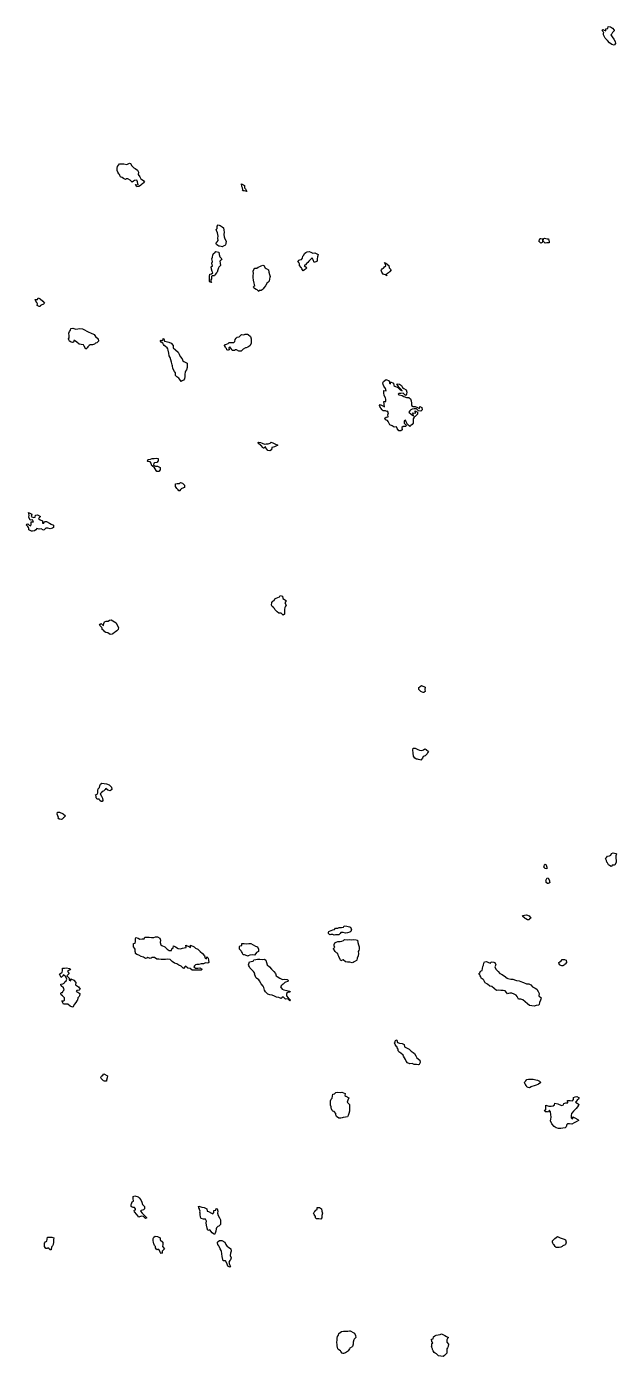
# Model space of a CAD drawing. Extents: x 450006 to 454999, y 6465006 to 6474995.
# Drawn here: x 453768 to 454299, y 6469336 to 6470534 of the extents above; entities that cross this region are included whole.
import ezdxf

# ---------------------------------------------------------------- set-up
doc = ezdxf.new("R2010")
doc.units = 0

msp = doc.modelspace()

# ---------------------------------------------------------------- linework, layer by layer
at = {"layer": '1010'}
for points in [[(454287, 6470529.96), (454286.44, 6470531), (454286.54, 6470531.44), (454287, 6470531.84), (454288.16, 6470531), (454289.52, 6470530.46), (454289.56, 6470532.42), (454291.52, 6470532.46), (454291.66, 6470534.32), (454293.94, 6470534.04), (454295.78, 6470533), (454297.24, 6470531), (454297, 6470530.6), (454295.58, 6470529), (454295, 6470527.84), (454294.02, 6470527), (454295.48, 6470525), (454296.78, 6470523), (454298.06, 6470521), (454298.48, 6470519), (454297, 6470517.5), (454295, 6470518.24), (454293, 6470519.54), (454291, 6470521.66), (454289, 6470524), (454288.42, 6470525), (454288.22, 6470525.76), (454287.6, 6470527), (454287.52, 6470528.46), (454287.76, 6470529), (454287, 6470529.96), (454287, 6470529.96)], [(453851, 6470401.58), (453849.86, 6470403), (453849.48, 6470404.5), (453849.32, 6470405), (453849.32, 6470406.66), (453849.78, 6470408.2), (453850.5, 6470409.48), (453851.4, 6470410.58), (453853.32, 6470410.66), (453855.24, 6470410.74), (453857.98, 6470410), (453859.42, 6470410.56), (453860.58, 6470411.4), (453861.36, 6470411), (453862.56, 6470409), (453864.38, 6470407), (453865.58, 6470406.4), (453867.82, 6470405), (453868.44, 6470403), (453868.28, 6470401), (453869.76, 6470399), (453870.54, 6470397), (453871.54, 6470396.44), (453873.98, 6470395), (453873, 6470393.5), (453872.36, 6470393), (453871, 6470391.62), (453870.26, 6470391), (453869, 6470390.28), (453867, 6470390), (453866, 6470391.98), (453868.2, 6470391.78), (453867.58, 6470394.4), (453867, 6470396), (453865, 6470395.66), (453864.22, 6470395), (453863, 6470394.04), (453861, 6470396), (453859, 6470397.22), (453857.9, 6470397), (453857, 6470396.58), (453855, 6470397.54), (453853.74, 6470398.24), (453853, 6470398.6), (453852.46, 6470399), (453851.82, 6470400.16), (453851.4, 6470401), (453851, 6470401.58), (453851, 6470401.58)], [(453963, 6470386.3), (453962.4, 6470387), (453962.54, 6470387.44), (453962.32, 6470389), (453961.74, 6470390.24), (453961.44, 6470392.54), (453964.08, 6470391), (453963.96, 6470389), (453965, 6470388.08), (453965.68, 6470387), (453966.22, 6470385.76), (453965, 6470385.96), (453963.64, 6470386.34), (453963, 6470386.3), (453963, 6470386.3)], [(453939, 6470338.1), (453938.6, 6470339), (453938.64, 6470339.34), (453939, 6470339.92), (453939.6, 6470340.38), (453940.28, 6470341.7), (453940.16, 6470343.82), (453940.36, 6470345.62), (453939.62, 6470348.36), (453939, 6470350.44), (453938.58, 6470351.4), (453939.5, 6470352.48), (453939.36, 6470354.62), (453940.24, 6470355.74), (453942.22, 6470355), (453944.06, 6470353.92), (453945.22, 6470353), (453945.46, 6470351), (453945.82, 6470349), (453945.54, 6470347), (453945.64, 6470345), (453946.28, 6470343), (453947.52, 6470341), (453947.38, 6470339), (453947, 6470337.74), (453946.44, 6470337), (453945, 6470336.44), (453944.14, 6470335.84), (453943, 6470336.04), (453941.64, 6470336.34), (453941, 6470336.46), (453939.94, 6470337), (453939, 6470338.1), (453939, 6470338.1)], [(454231, 6470339.24), (454229.42, 6470341), (454229.78, 6470342.2), (454230.22, 6470343), (454230.62, 6470343.36), (454231, 6470343.5), (454232.54, 6470343), (454232.72, 6470341.26), (454232.86, 6470341), (454232.2, 6470339.78), (454231, 6470339.24), (454231, 6470339.24)], [(454235, 6470339.24), (454233.2, 6470341), (454233.34, 6470342.64), (454233.26, 6470343), (454234.32, 6470343.66), (454236.8, 6470343.18), (454237.84, 6470343), (454238.26, 6470341.72), (454238.52, 6470341), (454238.6, 6470339.38), (454237, 6470339.6), (454236.62, 6470339.36), (454235, 6470339.24), (454235, 6470339.24)], [(453933, 6470304.02), (453932.44, 6470305), (453932.56, 6470305.42), (453932.44, 6470307), (453932.5, 6470307.48), (453932.7, 6470309.28), (453932.84, 6470311.14), (453934.42, 6470311.56), (453935.66, 6470312.32), (453935, 6470313.64), (453934.32, 6470315.66), (453934.08, 6470317.9), (453935.22, 6470318.76), (453935, 6470319.68), (453934.74, 6470321.24), (453935.2, 6470322.78), (453935, 6470323.9), (453934.78, 6470325.2), (453935.4, 6470326.58), (453935.52, 6470328.46), (453936.22, 6470329.76), (453937.48, 6470330.5), (453938.24, 6470331.74), (453940.86, 6470331), (453941.24, 6470329), (453941.78, 6470327), (453943.56, 6470325), (453943, 6470324.1), (453941.96, 6470323), (453942.02, 6470321), (453942.46, 6470319), (453941, 6470317.6), (453940.54, 6470317), (453939.92, 6470315), (453939.48, 6470313), (453939, 6470312.46), (453937.66, 6470311), (453937, 6470309.66), (453935, 6470309.76), (453934.4, 6470309), (453934.4, 6470307.58), (453934.44, 6470307), (453933.88, 6470306.1), (453933.74, 6470305), (453934.3, 6470303.68), (453933, 6470304.02), (453933, 6470304.02)], [(454013, 6470321.64), (454012.1, 6470323), (454012.6, 6470323.38), (454013, 6470323.94), (454013.88, 6470324.1), (454015.56, 6470324.42), (454016.32, 6470325.66), (454016.58, 6470327.4), (454017.64, 6470328.34), (454018.04, 6470329.94), (454019.34, 6470330.64), (454020.5, 6470331.48), (454022.32, 6470331.66), (454023.98, 6470331), (454025.7, 6470330.28), (454027.44, 6470330.54), (454030.54, 6470329), (454029.76, 6470327), (454029.62, 6470325), (454029.44, 6470323), (454029, 6470322.5), (454027, 6470321.82), (454025.82, 6470324.16), (454025, 6470326), (454024.22, 6470325), (454023, 6470323.76), (454022.16, 6470323), (454021, 6470321.82), (454020.22, 6470321), (454019, 6470319.76), (454017.98, 6470319), (454020.12, 6470317), (454019, 6470315.64), (454018.16, 6470315), (454017, 6470314.16), (454015.82, 6470316.16), (454015.54, 6470317), (454015, 6470317.34), (454013.56, 6470319), (454013.5, 6470320.48), (454013.48, 6470321), (454013, 6470321.64), (454013, 6470321.64)], [(453973, 6470298.28), (453972.46, 6470299), (453972.12, 6470299.86), (453973, 6470300.58), (453973.44, 6470300.54), (453973, 6470302), (453972.74, 6470303.24), (453972.28, 6470305.7), (453971.82, 6470308.16), (453972, 6470309.98), (453972.1, 6470311.88), (453971.96, 6470314.02), (453972.64, 6470315.34), (453973.44, 6470316.54), (453975.24, 6470316.74), (453976.5, 6470317.48), (453977.92, 6470318.06), (453979.2, 6470318.78), (453980.66, 6470319.32), (453981.52, 6470319), (453982.68, 6470317), (453983.66, 6470316.32), (453985.76, 6470315), (453986.12, 6470313), (453986.64, 6470311), (453987.22, 6470309), (453987, 6470308.22), (453986.62, 6470307), (453986.22, 6470305), (453985, 6470303.7), (453984.12, 6470303), (453983.24, 6470301), (453983, 6470300.64), (453981.6, 6470299), (453981, 6470297.94), (453979.98, 6470297), (453979, 6470296.64), (453977.4, 6470296.58), (453977, 6470295.7), (453975.62, 6470297), (453975, 6470297.44), (453974.58, 6470297.4), (453973, 6470298.28), (453973, 6470298.28)], [(454089, 6470311.34), (454087.8, 6470313), (454087.3, 6470314.68), (454087.42, 6470315), (454087.98, 6470316), (454089.26, 6470316.72), (454090.16, 6470317.82), (454091.36, 6470318.62), (454091, 6470320), (454090.26, 6470321.72), (454091.4, 6470321), (454093.98, 6470319), (454094.46, 6470317), (454096.1, 6470315), (454095, 6470313.52), (454094.66, 6470313), (454093, 6470311.78), (454092.54, 6470311.44), (454091.62, 6470311), (454092.18, 6470309.8), (454091, 6470310.52), (454090.02, 6470311), (454089, 6470311.34), (454089, 6470311.34)], [(453777, 6470285.74), (453776.16, 6470287), (453775.6, 6470288.38), (453777, 6470288.44), (453777.52, 6470288.46), (453778.04, 6470289.94), (453779.98, 6470289), (453782.5, 6470287), (453783.98, 6470285), (453783, 6470284.34), (453781, 6470283.4), (453780.26, 6470283), (453779.96, 6470282.02), (453779, 6470281.96), (453777.4, 6470283), (453777.58, 6470284.4), (453777.34, 6470285), (453777, 6470285.74), (453777, 6470285.74)], [(453807, 6470250.5), (453806.4, 6470251), (453805.9, 6470252.08), (453805.5, 6470253), (453805.98, 6470254), (453806.22, 6470255.76), (453805.94, 6470258.04), (453806.44, 6470259.54), (453807.32, 6470260.66), (453807.76, 6470262.22), (453809.4, 6470262.58), (453812.18, 6470261.8), (453814.06, 6470261.92), (453815.74, 6470262.24), (453818.14, 6470261.84), (453819.84, 6470261), (453822.14, 6470259.84), (453823.98, 6470259), (453825.48, 6470258.5), (453828.5, 6470257), (453829.98, 6470255), (453832.36, 6470253), (453832.58, 6470251), (453831, 6470249.38), (453829.98, 6470249), (453829, 6470248.16), (453827, 6470247.46), (453825, 6470247.6), (453824.18, 6470247), (453823, 6470245.8), (453822.34, 6470245), (453821, 6470243.64), (453819.64, 6470246.34), (453819, 6470247.56), (453817, 6470247.82), (453815, 6470248.2), (453813, 6470250), (453811, 6470251.5), (453810.46, 6470251.52), (453810.3, 6470251), (453809.96, 6470250.02), (453809, 6470249.8), (453807.94, 6470250.04), (453807, 6470250.5), (453807, 6470250.5)], [(453947, 6470245.5), (453945.96, 6470247), (453946.24, 6470247.74), (453947, 6470247.84), (453947.94, 6470248.04), (453949.28, 6470248.7), (453950.2, 6470249.78), (453952.44, 6470249.54), (453954.34, 6470249.64), (453955.38, 6470250.6), (453955.6, 6470252.38), (453956.52, 6470253.46), (453957.46, 6470254.52), (453959.18, 6470254.8), (453960.32, 6470255.66), (453961.24, 6470256.74), (453963.52, 6470256.46), (453964.82, 6470257.16), (453966.84, 6470257.14), (453967.48, 6470257), (453969.54, 6470255), (453970.24, 6470253), (453970.18, 6470251), (453969.98, 6470249), (453969.22, 6470247), (453969, 6470246.8), (453967, 6470245.46), (453965.64, 6470245), (453965, 6470244.74), (453963, 6470243.78), (453962.4, 6470243), (453961, 6470242), (453959, 6470241.96), (453957, 6470243.16), (453955.98, 6470243), (453955, 6470242.4), (453953, 6470242.36), (453952.56, 6470243.42), (453951, 6470245.74), (453949.94, 6470245), (453950.22, 6470243), (453949.36, 6470242.62), (453949, 6470242.62), (453948.26, 6470243), (453947.76, 6470244.22), (453947.4, 6470245), (453947, 6470245.5), (453947, 6470245.5)], [(453889, 6470250.08), (453888.26, 6470251), (453888.5, 6470251.48), (453889, 6470251.76), (453890.52, 6470251.46), (453890.8, 6470253.18), (453891.5, 6470253), (453892.08, 6470251), (453893.42, 6470250.56), (453895.9, 6470250.08), (453898.08, 6470249), (453899.7, 6470247), (453899.94, 6470245), (453901.78, 6470243), (453904.18, 6470241), (453905.3, 6470239), (453906.18, 6470237), (453907.98, 6470235), (453908.58, 6470233), (453909.56, 6470232.42), (453912.42, 6470231), (453912.36, 6470229), (453912.36, 6470227), (453911.9, 6470225), (453911, 6470223.68), (453910.66, 6470223), (453910.18, 6470221), (453910.18, 6470219), (453910.16, 6470217), (453909, 6470215.8), (453907.92, 6470215), (453907, 6470214.62), (453905.76, 6470216.22), (453905, 6470217.44), (453903, 6470218.74), (453902, 6470219.98), (453901.8, 6470222.18), (453901, 6470223.5), (453899.66, 6470226.32), (453899.34, 6470228.64), (453899, 6470229.62), (453898.18, 6470231.8), (453897.8, 6470234.18), (453897, 6470236.12), (453896.32, 6470237.66), (453895.82, 6470240.16), (453895.36, 6470242.62), (453895, 6470244), (453894.32, 6470245), (453893, 6470246.14), (453891.8, 6470247), (453891, 6470248), (453890.48, 6470249), (453889, 6470250.08), (453889, 6470250.08)], [(454087, 6470190.6), (454086.66, 6470191), (454086, 6470191.98), (454085.58, 6470193), (454086.32, 6470193.66), (454088.04, 6470193), (454090.22, 6470191.76), (454090, 6470193.98), (454089.6, 6470196.38), (454091.38, 6470196.6), (454091.36, 6470198.62), (454091, 6470199.76), (454090.04, 6470201.94), (454089.72, 6470204.26), (454089.66, 6470206.32), (454091.74, 6470206.24), (454091, 6470208.2), (454089.76, 6470210.22), (454089, 6470211.92), (454088.62, 6470213.36), (454089.32, 6470214.66), (454090.54, 6470215.44), (454091.6, 6470216.38), (454094.38, 6470215), (454094.58, 6470213), (454095.7, 6470212.28), (454095.64, 6470214.34), (454098.38, 6470213), (454098.56, 6470211), (454099.6, 6470210.38), (454102.38, 6470209), (454104.4, 6470207), (454106, 6470205.98), (454105, 6470207.64), (454103, 6470209.48), (454101.48, 6470212.5), (454103.82, 6470212.16), (454105.6, 6470211), (454106.34, 6470209), (454107.74, 6470208.24), (454109.74, 6470207), (454110.2, 6470205), (454110.12, 6470203), (454109, 6470201.9), (454107, 6470204), (454105, 6470203.7), (454103, 6470203.76), (454102.46, 6470203), (454103.58, 6470202.4), (454106, 6470201.98), (454107.74, 6470201), (454109.92, 6470200.06), (454112, 6470199.98), (454113.58, 6470199), (454114.18, 6470197), (454114.66, 6470195), (454114.64, 6470193), (454116, 6470191.98), (454118, 6470191.98), (454119.98, 6470191), (454121.82, 6470190.16), (454122, 6470191.98), (454123.98, 6470191), (454124.16, 6470189), (454123, 6470187.82), (454121, 6470188), (454119, 6470190), (454117, 6470190), (454115, 6470189.7), (454113.98, 6470189), (454113, 6470188), (454112.2, 6470187), (454114.18, 6470185), (454116.32, 6470183.66), (454115.76, 6470186.22), (454118.08, 6470185.9), (454118, 6470187.98), (454119.98, 6470187), (454119.98, 6470185), (454119, 6470184.08), (454117.9, 6470183), (454117, 6470182.5), (454115.9, 6470181), (454116.14, 6470179), (454116.16, 6470177), (454115, 6470175.78), (454113.98, 6470175), (454113, 6470174.06), (454111, 6470175.76), (454109.76, 6470178.22), (454109, 6470179.8), (454107.98, 6470179), (454107.98, 6470177), (454110.16, 6470175), (454109, 6470173.82), (454107, 6470174), (454105.98, 6470173), (454106.02, 6470171), (454105, 6470169.96), (454103, 6470170.1), (454101.7, 6470172.28), (454101, 6470173.58), (454099, 6470173.32), (454097, 6470174.48), (454095, 6470175.54), (454093.54, 6470178.44), (454093, 6470179.42), (454091, 6470180), (454090.42, 6470181.56), (454091.64, 6470182.34), (454093.44, 6470182.54), (454093.36, 6470184.62), (454093.7, 6470186.28), (454093, 6470187.76), (454092.44, 6470187.54), (454091, 6470188.18), (454089.78, 6470188.2), (454089, 6470188.12), (454088.2, 6470189), (454087, 6470190.6), (454087, 6470190.6)], [(453977, 6470158.24), (453976.52, 6470159), (453976.52, 6470159.46), (453977, 6470159.74), (453978.54, 6470159.44), (453980.06, 6470159), (453982, 6470157.98), (453983.7, 6470158.28), (453985.5, 6470158.48), (453987.16, 6470158.82), (453988.18, 6470159.8), (453990.34, 6470159), (453991.54, 6470158.44), (453994.08, 6470157), (453993, 6470156.54), (453991, 6470155.7), (453989, 6470155.16), (453988.8, 6470155), (453988.32, 6470153), (453987, 6470152.08), (453985, 6470152.22), (453983.24, 6470154.74), (453983, 6470156), (453982.22, 6470155), (453981.54, 6470154.44), (453981, 6470154.46), (453980.62, 6470155), (453979, 6470156.7), (453978.54, 6470157), (453977, 6470158.24), (453977, 6470158.24)], [(453877, 6470142.4), (453876.4, 6470143), (453876.66, 6470143.32), (453877, 6470143.98), (453877.64, 6470144.34), (453879.32, 6470144.66), (453880.82, 6470145.16), (453882.74, 6470145.24), (453884.52, 6470145.46), (453886.22, 6470145), (453886.34, 6470143), (453885, 6470141.64), (453883, 6470141.34), (453882.34, 6470141), (453881.98, 6470139), (453883.76, 6470138.22), (453885.7, 6470138.28), (453888.18, 6470137), (453888.02, 6470135), (453887, 6470133.42), (453885, 6470133.36), (453883, 6470136.64), (453881, 6470138.4), (453880.42, 6470139), (453880.42, 6470139.56), (453880.1, 6470141), (453879, 6470142.08), (453877.56, 6470142.42), (453877, 6470142.4), (453877, 6470142.4)], [(453903, 6470118.22), (453902.64, 6470119), (453902, 6470119.98), (453901.82, 6470121), (453901.82, 6470122.16), (453903.36, 6470122.62), (453905.46, 6470122.52), (453906.46, 6470123.52), (453908.08, 6470123), (453910.06, 6470121), (453909.98, 6470119), (453909, 6470118.66), (453907, 6470117.88), (453906.7, 6470117.28), (453905.82, 6470117), (453905.98, 6470116), (453905, 6470116), (453904.22, 6470117), (453903, 6470118.22), (453903, 6470118.22)], [(453769, 6470083.76), (453767.76, 6470085), (453768, 6470085.98), (453769, 6470086.22), (453770.18, 6470085), (453771.56, 6470084.42), (453772, 6470085.98), (453772, 6470087.98), (453774, 6470087.98), (453773, 6470089.9), (453771, 6470089.54), (453769.64, 6470092.34), (453770, 6470093.98), (453769.62, 6470096.36), (453772.36, 6470095), (453771.98, 6470093), (453773.9, 6470092.08), (453775.56, 6470092.42), (453775.82, 6470094.16), (453777.6, 6470094.38), (453780.26, 6470093), (453779, 6470091.6), (453778.42, 6470091), (453780, 6470089.98), (453781.98, 6470089), (453782.22, 6470087), (453783.24, 6470086.74), (453783.74, 6470088.24), (453785.56, 6470088.42), (453788.42, 6470087), (453790, 6470085.98), (453791.98, 6470085), (453791.98, 6470083), (453791, 6470082.44), (453789, 6470081.74), (453787, 6470082.22), (453785, 6470082.34), (453783.64, 6470081), (453783, 6470080.52), (453781, 6470081.78), (453779, 6470081.58), (453777, 6470082), (453775.98, 6470081), (453775, 6470080), (453773, 6470079.8), (453772.32, 6470079.66), (453771, 6470080.2), (453769.66, 6470081), (453769.66, 6470082.32), (453769.38, 6470083), (453769, 6470083.76), (453769, 6470083.76)], [(453989, 6470011.8), (453988.4, 6470013), (453988.56, 6470013.42), (453988.74, 6470015), (453988.74, 6470015.24), (453989.5, 6470016.48), (453990.72, 6470017.26), (453991.4, 6470018.58), (453992.68, 6470019.3), (453994, 6470019.98), (453995.5, 6470020.48), (453996.22, 6470021.76), (453998.38, 6470021), (453998.48, 6470019), (454000, 6470017.98), (454001.98, 6470017), (454001, 6470016), (454000.48, 6470015), (454001.74, 6470013), (454001, 6470012), (454000.54, 6470011), (454000.18, 6470009), (453999.98, 6470007), (454000.08, 6470005), (453999, 6470003.9), (453997, 6470005.76), (453995, 6470005.66), (453993.66, 6470007), (453993, 6470007.42), (453991.42, 6470009), (453991, 6470010), (453990.12, 6470011), (453989, 6470011.8), (453989, 6470011.8)], [(453835, 6469993.58), (453833.58, 6469995), (453834.04, 6469995.94), (453835, 6469996.4), (453836.4, 6469995), (453837.18, 6469994.8), (453837.44, 6469996.54), (453837.98, 6469998), (453839.44, 6469998.54), (453841.32, 6469998.66), (453842.54, 6469999.44), (453844.08, 6469999.9), (453845.4, 6469999), (453848.6, 6469997), (453849.38, 6469995), (453850.52, 6469993), (453850.24, 6469991), (453849, 6469989.96), (453848, 6469989), (453847, 6469988.24), (453845.42, 6469987), (453845, 6469986.74), (453843, 6469986.66), (453841, 6469987.92), (453839, 6469988.34), (453838.18, 6469989), (453837, 6469990.32), (453835.72, 6469991), (453835.72, 6469992.26), (453835.54, 6469993), (453835, 6469993.58), (453835, 6469993.58)], [(454123, 6469935.16), (454121.16, 6469937), (454121.3, 6469938.68), (454121.62, 6469939), (454122.24, 6469939.74), (454123.54, 6469940.44), (454126.74, 6469939), (454126.42, 6469937), (454126.82, 6469935.16), (454126.4, 6469935), (454125.76, 6469934.22), (454125, 6469934.14), (454123.58, 6469935), (454123, 6469935.16), (454123, 6469935.16)], [(454117, 6469876), (454116.4, 6469877), (454116.4, 6469877.58), (454116.04, 6469879), (454116.12, 6469879.86), (454115.8, 6469882.18), (454116, 6469883.98), (454117.8, 6469884.18), (454120.18, 6469883), (454121.76, 6469882.22), (454124, 6469881.98), (454125.5, 6469882.48), (454126.6, 6469883.38), (454127.9, 6469883), (454129.98, 6469881), (454129, 6469880), (454128.64, 6469879), (454127, 6469877.34), (454126.02, 6469877), (454125, 6469876.64), (454124.36, 6469875), (454123, 6469873.16), (454122.48, 6469873.5), (454121, 6469873.98), (454119.86, 6469874.12), (454119, 6469874.26), (454117.62, 6469875), (454117, 6469876), (454117, 6469876)], [(453831, 6469838.4), (453830.78, 6469839), (453830.52, 6469839.46), (453830.34, 6469841), (453829.84, 6469842.14), (453831.46, 6469842.52), (453832, 6469843.98), (453832, 6469845.98), (453832.36, 6469847.62), (453833.38, 6469848.6), (453833.86, 6469850.12), (453834.32, 6469851.66), (453835.52, 6469852.46), (453837.68, 6469852.3), (453839.86, 6469852.12), (453842.16, 6469851), (453844.22, 6469849), (453844.62, 6469847), (453843, 6469845.82), (453841, 6469846.38), (453839, 6469847.86), (453838.48, 6469847), (453837, 6469845.4), (453835.98, 6469845), (453835, 6469844), (453833.98, 6469843), (453835.32, 6469841), (453836.24, 6469839), (453836.32, 6469837), (453835.94, 6469836.04), (453835, 6469836.08), (453833.88, 6469837), (453833, 6469838.22), (453831.76, 6469838.22), (453831, 6469838.4), (453831, 6469838.4)], [(453797, 6469820.08), (453796.04, 6469821), (453796.46, 6469821.52), (453795.8, 6469823), (453795.38, 6469824.6), (453795.46, 6469826.52), (453797.4, 6469826.58), (453800.58, 6469825), (453802.76, 6469823), (453801, 6469821.24), (453800.62, 6469821.36), (453800.56, 6469821), (453799.9, 6469820.08), (453799, 6469819.74), (453797.84, 6469820.14), (453797, 6469820.08), (453797, 6469820.08)], [(454291, 6469780.66), (454290.72, 6469781), (454290.62, 6469781.36), (454290.16, 6469783), (454289.36, 6469784.62), (454290.32, 6469785.66), (454291.16, 6469786.82), (454292.82, 6469787.16), (454294.28, 6469787.7), (454294.72, 6469789.26), (454296.12, 6469789.86), (454298.66, 6469789.32), (454299.16, 6469789), (454299, 6469788.08), (454298.62, 6469787), (454298.78, 6469785), (454298.86, 6469783), (454298.86, 6469781), (454297.7, 6469779), (454297, 6469778.6), (454295.4, 6469778.58), (454295, 6469777.66), (454294.4, 6469777.58), (454293, 6469778.24), (454291.94, 6469779), (454291, 6469780.66), (454291, 6469780.66)], [(454235, 6469775.66), (454233.66, 6469777), (454234.08, 6469777.9), (454234.4, 6469779), (454234.62, 6469779.36), (454235, 6469779.58), (454235.92, 6469779), (454236.24, 6469777.74), (454236.52, 6469777), (454236.58, 6469775.4), (454235, 6469775.66), (454235, 6469775.66)], [(454237, 6469762.22), (454236, 6469763), (454235.76, 6469764.22), (454235.72, 6469765), (454236.04, 6469765.94), (454236.68, 6469767.3), (454237.76, 6469767), (454238.86, 6469765), (454239, 6469764.08), (454239.06, 6469763), (454239.02, 6469762.96), (454239, 6469762.9), (454237.68, 6469762.3), (454237, 6469762.22), (454237, 6469762.22)], [(454215, 6469732.56), (454214.7, 6469733), (454214.84, 6469733.14), (454215, 6469733.28), (454216.26, 6469733.72), (454218.16, 6469733.82), (454220.66, 6469733), (454222.18, 6469731), (454221, 6469730.24), (454220.62, 6469729.36), (454219, 6469729.34), (454217.6, 6469730.38), (454217, 6469730.74), (454216.6, 6469731), (454215, 6469732.56), (454215, 6469732.56)], [(454041, 6469715.98), (454039.62, 6469717), (454039.72, 6469718.26), (454040.2, 6469719), (454040.68, 6469719.3), (454042.08, 6469719.9), (454043.56, 6469720.42), (454045.18, 6469720.8), (454045.94, 6469722.04), (454048.16, 6469721.82), (454049.34, 6469722.64), (454051.5, 6469722.48), (454053.18, 6469722.8), (454053.94, 6469724.04), (454056.32, 6469723.66), (454058.74, 6469723.24), (454059.38, 6469723), (454060.46, 6469721), (454060.02, 6469719), (454059, 6469718.3), (454057, 6469717.72), (454055, 6469717.46), (454053, 6469717.88), (454051, 6469718.04), (454050.24, 6469717), (454049, 6469715.92), (454047, 6469715.84), (454046.08, 6469715.9), (454045, 6469715.74), (454043.7, 6469716.28), (454043, 6469716.22), (454041.88, 6469716.1), (454041, 6469715.98), (454041, 6469715.98)], [(453865, 6469704), (453864, 6469705), (453864, 6469705.98), (453864, 6469707), (453864, 6469707.98), (453865.46, 6469708.52), (453866, 6469709.98), (453866, 6469711.98), (453866.32, 6469713.66), (453868.28, 6469713), (453869.88, 6469712.1), (453871.74, 6469712.24), (453873.62, 6469712.36), (453874.24, 6469713.74), (453876.3, 6469713.68), (453878.26, 6469713.72), (453880.34, 6469713.64), (453882.32, 6469713.66), (453883.82, 6469714.16), (453885.78, 6469714.2), (453887.82, 6469713), (453888.4, 6469711), (453888.24, 6469709), (453888.66, 6469707), (453889.56, 6469706.42), (453892.42, 6469705), (453894.28, 6469703), (453896.18, 6469701.8), (453898.2, 6469701.78), (453898.66, 6469703.32), (453899.9, 6469704.08), (453900.04, 6469705.94), (453902.06, 6469705), (453904.26, 6469703.72), (453906.54, 6469703.44), (453908.08, 6469703.9), (453909.64, 6469704.34), (453911.44, 6469704.54), (453911.32, 6469706.66), (453914.66, 6469705), (453915.36, 6469704.62), (453915.32, 6469706.66), (453918.66, 6469705), (453920, 6469703.98), (453921.98, 6469703), (453924.24, 6469701), (453926.24, 6469699), (453927.98, 6469697), (453928.64, 6469695), (453929.84, 6469694.14), (453930, 6469695.98), (453931.4, 6469695), (453931.62, 6469693), (453931.82, 6469691), (453931, 6469690.4), (453929, 6469690.62), (453927, 6469689.88), (453925, 6469689.84), (453923, 6469689.32), (453921, 6469689.32), (453919.98, 6469689), (453919, 6469688), (453918.36, 6469687), (453920, 6469685.98), (453922, 6469685.98), (453923.74, 6469686.24), (453926.04, 6469685), (453925, 6469683.94), (453923, 6469684), (453921, 6469684), (453919, 6469684.16), (453917, 6469684.08), (453915, 6469685.62), (453913, 6469685.94), (453911, 6469687.56), (453910.26, 6469687), (453909, 6469685.72), (453907, 6469687.76), (453905, 6469688.46), (453903, 6469689.78), (453901, 6469690.44), (453899, 6469692), (453897, 6469693.8), (453895, 6469693.88), (453893, 6469693.66), (453891, 6469693.68), (453889, 6469693.7), (453887, 6469693.86), (453885, 6469694.02), (453883, 6469695.58), (453881, 6469695.56), (453879.98, 6469695), (453879, 6469694.6), (453877, 6469695.34), (453875.98, 6469695), (453875, 6469694.62), (453873, 6469695.76), (453871, 6469696.5), (453869, 6469697.68), (453867, 6469698.28), (453866, 6469699), (453866, 6469699.98), (453865.64, 6469701), (453865.64, 6469702.34), (453865.58, 6469703), (453865, 6469704), (453865, 6469704)], [(453961, 6469701.64), (453959.64, 6469703), (453959.64, 6469704.34), (453959.68, 6469705), (453959.86, 6469706.12), (453961.82, 6469706.16), (453961.76, 6469708.22), (453963.9, 6469708.08), (453966.26, 6469707.72), (453968, 6469707.98), (453969.88, 6469708.1), (453971.94, 6469707), (453974.14, 6469705.84), (453975.72, 6469705), (453976.62, 6469703), (453976.66, 6469701), (453975, 6469700), (453974.16, 6469699), (453973, 6469697.66), (453971, 6469698), (453969, 6469697.74), (453967.32, 6469697), (453967, 6469696.62), (453965, 6469697.48), (453963.98, 6469698), (453963, 6469698), (453962.36, 6469699), (453962, 6469699.98), (453961.42, 6469701), (453961, 6469701.64), (453961, 6469701.64)], [(454045, 6469702.4), (454044.14, 6469703), (454044.32, 6469703.66), (454045, 6469704.06), (454045.36, 6469704.62), (454045, 6469706), (454044.76, 6469707.22), (454045.42, 6469708.56), (454046.62, 6469709.36), (454048.2, 6469709.78), (454050.2, 6469709.78), (454051.82, 6469710.16), (454053.26, 6469710.72), (454054.32, 6469711.66), (454056.44, 6469711.54), (454058.34, 6469711.64), (454060.58, 6469711.4), (454062.34, 6469711.64), (454064.66, 6469711.32), (454065.94, 6469711), (454066.08, 6469709), (454066.66, 6469707), (454067.52, 6469705), (454067.36, 6469703), (454067, 6469701.7), (454066.62, 6469701), (454066.78, 6469699), (454066.6, 6469697), (454065.66, 6469695), (454065.24, 6469693), (454065, 6469692.74), (454063, 6469691.52), (454061.96, 6469691), (454061, 6469690.6), (454059, 6469691.38), (454057, 6469691.2), (454055, 6469691.44), (454053, 6469693.24), (454052.08, 6469693), (454051, 6469692.54), (454050.34, 6469693.64), (454049, 6469696.42), (454048.78, 6469697), (454048.46, 6469697.52), (454048.26, 6469699), (454047, 6469699.8), (454045.8, 6469701), (454045, 6469702.4), (454045, 6469702.4)], [(453969, 6469686.22), (453968.5, 6469687), (453968, 6469687.98), (453967.8, 6469689), (453968.06, 6469689.92), (453968.54, 6469691.44), (453970.16, 6469691.82), (453971.86, 6469692.12), (453972.62, 6469693.36), (453974.34, 6469693.64), (453975.86, 6469694.12), (453978.02, 6469693.96), (453980.22, 6469693.76), (453982.06, 6469693.92), (453983.24, 6469693), (453983.76, 6469691), (453984.44, 6469689), (453986.66, 6469687), (453988.5, 6469685), (453990.66, 6469683), (453992.06, 6469681), (453992.62, 6469679), (453993.64, 6469678.34), (453995.94, 6469677), (453998.38, 6469675.6), (454000.04, 6469675.94), (454002.4, 6469675.58), (454003.34, 6469675), (454003, 6469673.9), (454001, 6469673.34), (454000.4, 6469673), (453999, 6469671.58), (453997.98, 6469671), (453997, 6469670.06), (453996.46, 6469669), (453998.1, 6469667), (453999.58, 6469666.4), (454002.22, 6469665.76), (454004.74, 6469665.24), (454005.24, 6469665), (454005, 6469664.22), (454003, 6469663.9), (454001.98, 6469663), (454002.04, 6469661), (454003.48, 6469659), (454005.58, 6469657), (454005, 6469656.32), (454003, 6469658.2), (454001, 6469658), (453999, 6469659.9), (453997.66, 6469659), (453997, 6469658.62), (453995, 6469659.54), (453993, 6469659.72), (453991, 6469660.5), (453989, 6469661.46), (453987, 6469661.86), (453985, 6469662.5), (453983, 6469664.42), (453982.02, 6469665.96), (453981.64, 6469668.34), (453981, 6469669.68), (453979, 6469671.86), (453977.46, 6469674.52), (453977, 6469675.36), (453975, 6469676.74), (453974.44, 6469677.54), (453973.24, 6469680.74), (453973.46, 6469681), (453973, 6469681.8), (453972.32, 6469683), (453971, 6469683.94), (453970.02, 6469685), (453969, 6469686.22), (453969, 6469686.22)], [(454249, 6469688.34), (454247.92, 6469689), (454247.42, 6469690.56), (454247.34, 6469691), (454248.28, 6469691.7), (454249.38, 6469692.6), (454250.42, 6469693.56), (454252.3, 6469693.68), (454253.76, 6469693), (454254.22, 6469691), (454253, 6469689.48), (454252.62, 6469689.36), (454252.5, 6469689), (454251.6, 6469688.38), (454251, 6469687.98), (454249.9, 6469688.08), (454249, 6469688.34), (454249, 6469688.34)], [(453799, 6469661.96), (453798.54, 6469663), (453798.56, 6469663.42), (453799, 6469663.92), (453800.02, 6469663.96), (453800.6, 6469665.38), (453801.62, 6469666.36), (453801, 6469668.1), (453799, 6469670.02), (453798.58, 6469671.4), (453800.3, 6469671.68), (453801.62, 6469672.36), (453802.28, 6469673.7), (453803.54, 6469674.44), (453804, 6469675.98), (453803, 6469677.96), (453801, 6469679.92), (453800.48, 6469679), (453799, 6469677.58), (453797.5, 6469680.48), (453798.48, 6469681.5), (453799.92, 6469682.06), (453800.24, 6469683.74), (453800.2, 6469685.78), (453802.04, 6469685.94), (453803.8, 6469686.18), (453806.5, 6469685.48), (453807.42, 6469685), (453807, 6469684.26), (453805, 6469683.58), (453804.5, 6469683), (453805.98, 6469681), (453805, 6469680), (453804.02, 6469679), (453805.98, 6469677), (453805.98, 6469675), (453807.58, 6469674.4), (453807.62, 6469676.36), (453810.36, 6469675), (453811.98, 6469673), (453811.9, 6469671), (453814.48, 6469669), (453815.92, 6469667), (453815, 6469666), (453813, 6469665.66), (453812.28, 6469665), (453813.82, 6469664.16), (453815.76, 6469663), (453815.5, 6469661), (453815, 6469660.36), (453814.04, 6469659), (453813.54, 6469657), (453813, 6469656.48), (453812.12, 6469655), (453811, 6469653.48), (453810.6, 6469653), (453809.64, 6469651), (453809, 6469650.6), (453807, 6469651.62), (453805, 6469653.46), (453803, 6469653.44), (453801, 6469653.38), (453799.4, 6469656.58), (453801.44, 6469656.54), (453802, 6469657), (453802, 6469657.98), (453801.9, 6469659), (453801, 6469659.9), (453800.04, 6469661), (453799, 6469661.96), (453799, 6469661.96)], [(454177, 6469678), (454176.4, 6469679), (454176, 6469679.98), (454175.32, 6469681), (454176.16, 6469681.82), (454176.76, 6469683.22), (454178.34, 6469683.64), (454178.48, 6469685.5), (454178.74, 6469687.24), (454179.44, 6469688.54), (454179.66, 6469690.32), (454180.28, 6469691.7), (454182.16, 6469691.82), (454183.86, 6469691), (454185.7, 6469690.28), (454186.28, 6469691.7), (454188.64, 6469691.34), (454189.62, 6469691), (454190.58, 6469689), (454189.56, 6469687), (454190.66, 6469685), (454192.54, 6469683), (454194.24, 6469681), (454195.5, 6469680.48), (454197.96, 6469679), (454200.64, 6469677), (454201.4, 6469676.58), (454204.06, 6469675.92), (454205.96, 6469676.02), (454208.38, 6469675), (454209.2, 6469674.78), (454211.62, 6469674.36), (454214.66, 6469673.32), (454215.58, 6469673), (454218.2, 6469671.78), (454220.3, 6469671.68), (454222, 6469671), (454223.46, 6469669), (454226.08, 6469667.9), (454227.52, 6469667), (454228.78, 6469665), (454229.48, 6469663), (454229.2, 6469661), (454231.36, 6469659), (454231, 6469657.92), (454230.66, 6469657), (454230, 6469655), (454229.58, 6469653), (454229, 6469652.4), (454227, 6469652.32), (454225, 6469651.74), (454223, 6469651.82), (454221, 6469652.32), (454219, 6469653.76), (454217, 6469655.46), (454215, 6469657.32), (454213, 6469657.96), (454211, 6469658), (454209.66, 6469660.32), (454209, 6469661.54), (454207, 6469662.5), (454205, 6469663.32), (454203, 6469663.5), (454201.98, 6469663), (454201, 6469662.64), (454200, 6469663.98), (454199, 6469665.54), (454197, 6469665.64), (454195, 6469665.84), (454193, 6469666), (454191, 6469665.7), (454189, 6469667.54), (454187, 6469669.48), (454185, 6469669.78), (454183, 6469671.42), (454181, 6469672.76), (454180.58, 6469673), (454180.2, 6469673.78), (454179.64, 6469675), (454179, 6469675.56), (454177.32, 6469677), (454177, 6469678), (454177, 6469678)], [(454101, 6469615.34), (454099.9, 6469617), (454099.34, 6469618.64), (454099.96, 6469619), (454099.96, 6469620.02), (454100.54, 6469621.44), (454101.44, 6469621), (454102.02, 6469619), (454103.74, 6469618.24), (454106.04, 6469617.94), (454107.98, 6469617), (454108.36, 6469615), (454109.46, 6469614.52), (454112.58, 6469613), (454114.32, 6469611), (454116.2, 6469609.78), (454117.22, 6469609), (454118.56, 6469607), (454119.34, 6469605), (454122.12, 6469603), (454122.36, 6469601), (454121.48, 6469599), (454121, 6469598.64), (454119, 6469599.16), (454117, 6469599.18), (454115, 6469599.98), (454113, 6469599.78), (454111, 6469600.68), (454109.8, 6469602.18), (454109, 6469603.44), (454107.44, 6469606.54), (454107, 6469607.58), (454105, 6469609.24), (454103, 6469610.62), (454102.78, 6469611), (454102.58, 6469611.4), (454102.4, 6469613), (454101.76, 6469614.22), (454101.54, 6469615), (454101, 6469615.34), (454101, 6469615.34)], [(453835, 6469586.52), (453834.56, 6469587), (453834.56, 6469587.42), (453835, 6469588.06), (453835.32, 6469588.66), (453836.46, 6469589.52), (453837.32, 6469590.66), (453840.66, 6469589), (453840.32, 6469587), (453839.82, 6469585), (453839.84, 6469584.14), (453839, 6469584.16), (453838, 6469583.98), (453837, 6469584.4), (453836.32, 6469585), (453835, 6469586.52), (453835, 6469586.52)], [(454217, 6469581.38), (454216.24, 6469583), (454216.54, 6469583.44), (454217, 6469583.9), (454217.62, 6469584.36), (454218.32, 6469585.66), (454220.04, 6469585.94), (454222.16, 6469585.82), (454224.1, 6469585.88), (454226.62, 6469585.36), (454228.02, 6469585), (454230, 6469583.98), (454231.22, 6469583), (454231, 6469582.78), (454229, 6469581.42), (454228.34, 6469581), (454227, 6469580.44), (454225, 6469579.94), (454223, 6469579.26), (454222.36, 6469579), (454221, 6469578.02), (454219.62, 6469578.36), (454219, 6469578.54), (454218.52, 6469579), (454217.92, 6469580.06), (454217.18, 6469581), (454217, 6469581.38), (454217, 6469581.38)], [(454043, 6469557.58), (454042.5, 6469559), (454042.26, 6469559.72), (454042.26, 6469561), (454041.58, 6469562.4), (454041.58, 6469564.4), (454041.56, 6469566.42), (454042.2, 6469567.78), (454043.16, 6469568.82), (454043.32, 6469570.66), (454043.66, 6469572.32), (454045.22, 6469572.76), (454046.26, 6469573.72), (454047.82, 6469574.16), (454050.16, 6469573.82), (454051.72, 6469574.26), (454054.74, 6469573), (454054.6, 6469571), (454055.32, 6469570.66), (454058.04, 6469569), (454057.24, 6469567), (454057, 6469566.16), (454056.7, 6469565), (454058.74, 6469563), (454058.54, 6469561), (454058.64, 6469559), (454058.56, 6469557), (454058.12, 6469555), (454057.46, 6469553), (454057, 6469551.9), (454055, 6469551.6), (454053, 6469551.32), (454052.16, 6469551), (454051, 6469550.66), (454049, 6469550.8), (454047, 6469552.26), (454046.56, 6469553), (454046.28, 6469553.7), (454046.34, 6469555), (454045, 6469556.68), (454043.8, 6469557), (454043, 6469557.58), (454043, 6469557.58)], [(454235, 6469556.8), (454234.76, 6469557), (454234.46, 6469557.52), (454235, 6469558.16), (454235.66, 6469558.32), (454235.5, 6469560.48), (454235.5, 6469562.48), (454238.38, 6469561.6), (454240.44, 6469561.54), (454242.06, 6469561.92), (454243.24, 6469562.74), (454243.82, 6469564.16), (454246.36, 6469563.62), (454247.58, 6469563), (454250, 6469561.98), (454251.4, 6469562.58), (454251.92, 6469564.06), (454253.52, 6469564.46), (454255.32, 6469564.66), (454255.24, 6469566.74), (454257.42, 6469566.56), (454259.54, 6469566.44), (454260.42, 6469567.56), (454260.58, 6469569.4), (454261.9, 6469570.08), (454263.64, 6469570.34), (454265.76, 6469569), (454265, 6469567.78), (454263.82, 6469567), (454263, 6469565.66), (454262.44, 6469565), (454263.82, 6469564.16), (454265.68, 6469563), (454265, 6469562.3), (454264.1, 6469561), (454263, 6469559.54), (454262.5, 6469559), (454261, 6469557.62), (454260.46, 6469557), (454259, 6469555.32), (454258.62, 6469555), (454258.42, 6469553), (454258.28, 6469551), (454260, 6469549.98), (454260, 6469551.98), (454261.66, 6469551), (454264.32, 6469549.66), (454265.16, 6469549), (454265, 6469548.74), (454263, 6469547.34), (454262.16, 6469547), (454261, 6469546.42), (454259, 6469545.38), (454257, 6469545.7), (454255, 6469545.5), (454254.64, 6469545), (454253.9, 6469543), (454253, 6469542), (454251, 6469541.7), (454249, 6469541.32), (454247, 6469541.54), (454245, 6469542), (454243, 6469543.24), (454241, 6469545.54), (454239.68, 6469548.3), (454240.18, 6469549.8), (454240.3, 6469551.68), (454240.04, 6469553.94), (454239.7, 6469556.28), (454239, 6469557.7), (454238.46, 6469557.52), (454238.28, 6469557), (454238, 6469555.98), (454237, 6469556.42), (454235.42, 6469556.56), (454235, 6469556.8), (454235, 6469556.8)], [(453863, 6469470.64), (453862, 6469471), (453862, 6469471.98), (453862, 6469473), (453862.36, 6469473.62), (453862.74, 6469475.24), (453864.06, 6469475.92), (453863.7, 6469478.28), (453863.72, 6469480.26), (453865.32, 6469480.66), (453868.24, 6469479.74), (453869.24, 6469479), (453870.66, 6469477), (453871.72, 6469475), (453872.24, 6469473), (453873.98, 6469471), (453873.84, 6469469), (453873, 6469468.26), (453871, 6469467.38), (453870.24, 6469467), (453871.74, 6469465), (453873.94, 6469463), (453875.98, 6469461), (453875, 6469460.22), (453873, 6469462), (453871, 6469462.36), (453869, 6469461.5), (453867, 6469463.78), (453865, 6469466.4), (453864.54, 6469467.44), (453865, 6469467.82), (453865.76, 6469468.22), (453865.76, 6469469), (453865, 6469470.32), (453863.66, 6469470.32), (453863, 6469470.64), (453863, 6469470.64)], [(453923, 6469470), (453922.78, 6469471), (453922.82, 6469471.16), (453923, 6469471.36), (453923.74, 6469471), (453925.54, 6469470.44), (453927.84, 6469470.14), (453930.08, 6469469), (453930.36, 6469467), (453931.5, 6469466.48), (453934.48, 6469465), (453935.42, 6469464.56), (453936.4, 6469465.58), (453936.46, 6469467.52), (453938.28, 6469467.7), (453938.6, 6469469.38), (453939.48, 6469469), (453940.08, 6469467), (453939.82, 6469465), (453940.46, 6469463), (453941.68, 6469461), (453942.36, 6469459), (453942.48, 6469457), (453942.48, 6469455), (453941, 6469453.5), (453940.2, 6469453), (453939, 6469451.78), (453938.58, 6469451), (453938.38, 6469449), (453937.76, 6469447), (453937, 6469445.84), (453935, 6469447.4), (453933, 6469450.16), (453931, 6469449.64), (453930.34, 6469451.64), (453929.8, 6469454.18), (453929.68, 6469456.3), (453929.98, 6469458), (453929, 6469459.84), (453927, 6469459.62), (453925, 6469460.4), (453924.4, 6469461.58), (453924.14, 6469463.84), (453924.1, 6469465), (453923.94, 6469466.04), (453924.2, 6469467), (453923.62, 6469468.36), (453923.52, 6469469), (453923, 6469470), (453923, 6469470)], [(454027, 6469464), (454026.18, 6469465), (454026.58, 6469465.4), (454027, 6469465.98), (454027.42, 6469466.56), (454028.22, 6469467.76), (454029.6, 6469468.38), (454029.64, 6469470.34), (454031.62, 6469470.36), (454033.6, 6469469), (454033.74, 6469467), (454034.24, 6469465), (454033.82, 6469463), (454033.84, 6469461), (454033, 6469459.62), (454031, 6469460), (454029.98, 6469460), (454029, 6469460.08), (454028.16, 6469461), (454028, 6469461.98), (454027.34, 6469463), (454027, 6469464), (454027, 6469464)], [(453785, 6469433.24), (453784.02, 6469435), (453783.8, 6469436.18), (453783.78, 6469437), (453784, 6469437.98), (453784.7, 6469439.28), (453786.12, 6469439.86), (453786.4, 6469441.58), (453786.6, 6469443.38), (453788.54, 6469443.44), (453790.44, 6469443.54), (453792.16, 6469443), (453792.02, 6469441), (453791.86, 6469439), (453791.64, 6469437), (453791, 6469435.74), (453790.38, 6469435), (453789.98, 6469433), (453789.96, 6469432.02), (453789, 6469432), (453788.14, 6469433), (453787, 6469433.86), (453786.68, 6469433.3), (453785, 6469433.24), (453785, 6469433.24)], [(453883, 6469436), (453882.56, 6469437), (453882.48, 6469437.5), (453882.04, 6469439), (453881.84, 6469440.14), (453881.68, 6469442.3), (453882.36, 6469443.62), (453883.58, 6469444.4), (453885.78, 6469444.2), (453888.2, 6469443), (453888.04, 6469441), (453890.54, 6469439), (453890.46, 6469437), (453890.2, 6469435), (453891.98, 6469433), (453891, 6469432), (453889.98, 6469431), (453889.98, 6469429), (453889, 6469428.64), (453888.36, 6469429.62), (453887, 6469432.36), (453885.62, 6469432.36), (453885, 6469432.1), (453884.5, 6469433), (453884, 6469433.98), (453883.86, 6469435), (453883, 6469436), (453883, 6469436)], [(454243, 6469436.5), (454242.56, 6469437), (454242, 6469437.98), (454241.66, 6469439), (454241.66, 6469440.32), (454242.64, 6469441.34), (454243.8, 6469442.18), (454244.82, 6469443.16), (454245.96, 6469444.02), (454248.42, 6469443), (454249.44, 6469442.54), (454252.24, 6469441.74), (454253.32, 6469441), (454253.94, 6469439), (454253.24, 6469437), (454253, 6469436.5), (454251, 6469435.56), (454250.38, 6469435), (454249, 6469434.5), (454247.7, 6469434.28), (454247, 6469434.06), (454245.94, 6469434.04), (454245, 6469434.08), (454243.88, 6469435), (454243, 6469436.5), (454243, 6469436.5)], [(453941, 6469435.66), (453939.94, 6469437), (453939.66, 6469438.32), (453939.84, 6469439), (453940.46, 6469439.52), (453941.64, 6469440.34), (453943.6, 6469440.38), (453946.46, 6469439), (453947.34, 6469437), (453948.42, 6469435), (453949.52, 6469434.46), (453951.74, 6469433), (453952.08, 6469431), (453951.6, 6469429), (453951.24, 6469427), (453952.08, 6469425), (453951.62, 6469423), (453951, 6469422.36), (453949.82, 6469421), (453950.64, 6469419), (453951.56, 6469417), (453951, 6469416.46), (453949, 6469417.34), (453948.02, 6469419.96), (453947, 6469422.04), (453945, 6469422.22), (453944.5, 6469423.48), (453943.88, 6469426.1), (453943.54, 6469428.44), (453943.24, 6469430.74), (453943.32, 6469431), (453943, 6469431.6), (453942.2, 6469433), (453941.6, 6469434.38), (453941.32, 6469435), (453941, 6469435.66), (453941, 6469435.66)], [(454049, 6469341.94), (454048.2, 6469343), (454047.76, 6469344.22), (454047.5, 6469345), (454047.5, 6469346.48), (454047.22, 6469348.76), (454047.44, 6469350.54), (454047.56, 6469352.42), (454048.02, 6469353.96), (454048.68, 6469355.3), (454049.2, 6469356.78), (454050.28, 6469357.7), (454051.54, 6469358.44), (454053.18, 6469358.8), (454055.16, 6469358.82), (454057.16, 6469358.82), (454058.76, 6469359.22), (454059.38, 6469359), (454062.6, 6469357.38), (454063.18, 6469357), (454063.98, 6469355), (454064.48, 6469353), (454063, 6469351.56), (454062.62, 6469351), (454061.88, 6469349), (454062.04, 6469347), (454061.3, 6469345), (454061, 6469344.74), (454059, 6469343.42), (454058.6, 6469343), (454057.36, 6469341), (454057, 6469340.46), (454055, 6469339.34), (454054.28, 6469339), (454053.4, 6469338.58), (454053, 6469338.66), (454052.22, 6469339), (454051, 6469340.44), (454050.56, 6469341), (454049, 6469341.94), (454049, 6469341.94)], [(454133, 6469344), (454132.5, 6469345), (454132.84, 6469345.14), (454132.84, 6469347), (454132.6, 6469347.38), (454133.82, 6469348.16), (454133, 6469349.6), (454132.5, 6469351.48), (454134, 6469351.98), (454134.3, 6469353.68), (454135.5, 6469354.48), (454136.74, 6469355.24), (454138.62, 6469355.36), (454140.24, 6469355.74), (454141.64, 6469356.34), (454144.54, 6469355), (454146, 6469353.98), (454147.98, 6469353), (454147, 6469352.08), (454146.5, 6469351), (454146.44, 6469349), (454147.98, 6469347), (454147.7, 6469345), (454147, 6469343.76), (454146.44, 6469343), (454146.36, 6469341), (454146.34, 6469339), (454145, 6469337.52), (454144.26, 6469337), (454143, 6469336.04), (454141, 6469336.14), (454139, 6469336.56), (454137, 6469338.46), (454135.82, 6469339), (454135, 6469339.6), (454133.94, 6469341), (454133.6, 6469342.38), (454133.42, 6469343), (454133, 6469344), (454133, 6469344)]]:
    msp.add_lwpolyline(points, dxfattribs=at)

doc.saveas('drawing.dxf')
